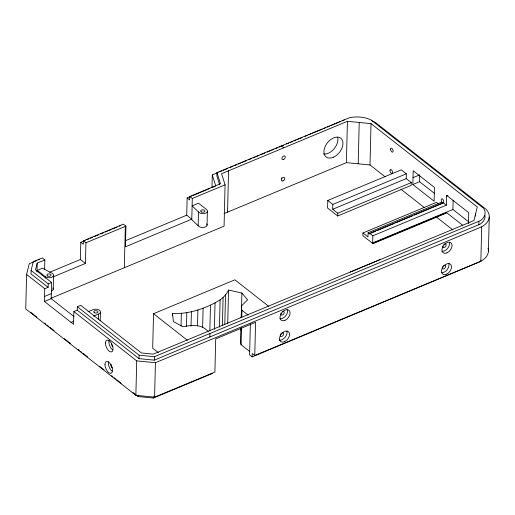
<?xml version="1.0" encoding="UTF-8"?>
<svg xmlns="http://www.w3.org/2000/svg" width="515" height="515" viewBox="0 0 515 515"><rect width="100%" height="100%" fill="white"/><g stroke="black" fill="none" stroke-linecap="round" stroke-linejoin="round"><path stroke-width="0.77" d="M36.919 260.532L29.258 263.725L26.593 274.482L25.75 308.929L135.87 395.32L154.59 397.162L214.903 372.062L215.708 338.915L255.569 322.313L254.758 355.459L480.856 261.26A25.499 14.697 1.4 0 0 487.995 248.243M44.618 269.442L44.85 259.901L42.32 257.918L33.269 261.684L31.1 270.452L31.009 273.896L48.133 287.331L44.76 288.735L26.593 274.482M36.983 271.836L37.196 263.088L44.85 259.901M37.215 271.894L37.254 270.362L42.494 268.18L52.672 273.549A4.641 2.672 1.4 0 1 51.745 277.276A4.641 2.672 1.4 0 1 45.249 276.639L37.254 270.362M484.982 215.495A21.276 12.263 1.4 0 1 480.276 224.077L154.294 360.152L139.031 358.646L77.237 310.165L73.87 311.569L73.555 324.315L44.451 301.481L44.76 288.735M45.217 278.171L45.249 276.639M48.133 287.331L48.217 283.887L31.1 270.452M73.973 316.545L51.191 298.668L51.59 282.478L35.516 269.873L37.196 263.088M53.219 289.327L53.554 275.544M77.237 310.165L77.321 306.721L80.694 305.311L141.438 352.975L153.245 354.133L473.922 220.555L477.289 206.998L371.025 123.626L347.413 121.302L221.585 173.716L225.081 184.827L224.07 226.169L51.004 298.256M53.148 276.903L85.432 263.455L80.366 259.489L80.791 242.262L85.233 240.408M191.548 196.125L187.145 197.96L186.726 215.186L191.786 219.158L125.428 246.794L125.93 226.13L123.4 224.141L83.404 240.801L83.321 244.245L80.791 242.262M85.432 263.455L85.934 242.79L83.404 240.801M98.487 319.409L98.623 314.053A4.641 2.672 1.4 0 0 99.543 310.326A4.641 2.672 1.4 0 0 93.054 309.682L88.065 311.762M100.219 320.742L100.425 312.322M124.327 267.716L125.338 226.375M135.87 395.32L136.707 360.873L73.87 311.569M212.283 373.517L153.367 398.044L138.104 396.537L138.142 395.16M139.031 358.646L139.114 355.196L77.321 306.721M268.772 306.406L234.885 279.819L153.534 313.706L152.691 348.172L158.337 352.608M153.367 398.044L153.406 396.666M154.294 360.152L154.378 356.702L480.36 220.626A21.276 12.263 1.4 0 0 483.45 208.163L370.967 119.918A21.276 12.263 1.4 0 0 349.267 117.781L216.97 172.596L216.886 176.046L219.68 184.936M154.59 397.162L155.433 362.715L481.699 226.812A25.499 14.697 1.4 0 0 486.044 209.277L375.59 122.621A25.499 14.697 1.4 0 0 371.315 120.549M172.448 315.785L172.506 313.384C185.696 314.182 198.59 310.558 210.468 305.092C217.697 301.784 225.132 297.664 228.531 290.042L241.902 293.041L247.606 299.833L241.702 305.723L241.084 317.678M181.048 326.027L181.364 313.204M186.469 326.368L186.797 312.747M216.97 172.596L220.465 183.707L189.758 196.498L189.674 199.949L187.145 197.96M189.758 196.498L192.295 198.487L191.773 219.641L198.146 225.725A4.641 2.672 1.4 0 0 204.178 227.308A4.641 2.672 1.4 0 0 206.753 223.871M191.046 326.233L191.4 311.8M198.146 225.725L198.481 211.948L192.114 205.858L198.5 203.2L206.496 209.476A4.641 2.672 1.4 0 1 205.06 213.384A4.641 2.672 1.4 0 1 198.481 211.948M197.515 325.989L197.908 309.959M202.627 327.398L203.097 308.163M207.043 225.248L207.378 211.472M211.961 187.743L212.27 174.926L218.206 172.454M209.843 330.739L210.468 305.092M209.837 337.029L209.927 333.585M214.401 329.272L215.045 302.82M219.448 327.096L220.111 299.846M222.403 325.68L223.092 297.625M224.798 324.469L225.525 294.812M227.546 212.154L228.557 170.813M227.707 323.71L228.531 290.042M249.698 351.475L241.104 344.747L240.473 342.527L240.827 328.1M241.496 309.876L241.902 293.041M241.091 330.572L241.149 328.164M241.599 309.727L241.702 305.723M241.104 344.747L241.516 327.913M241.767 317.491L241.947 310.281L241.316 308.06M250.367 323.864L249.608 354.925L252.144 356.914L479.349 261.968A21.276 12.263 1.4 0 0 480.701 260.918M252.144 356.914L252.228 353.47L254.758 355.459M327.778 200.457L327.591 208.034L337.711 215.978L411.221 185.355L411.292 182.6L406.226 178.628L406.341 173.806L401.282 169.834L327.778 200.457L332.838 204.429L332.722 209.251L337.782 213.223L337.711 215.978M224.064 213.603L346.402 162.643L347.413 121.302M358.208 163.802L359.219 122.467M438.342 203.831L436.45 202.344L362.94 232.96L362.875 235.716L372.995 243.659L446.505 213.036L446.518 212.573L373.008 243.189L372.667 242.919L372.841 235.812L369.706 233.353L443.209 202.73L446.344 205.195L372.841 235.812M442.668 202.981L441.613 202.15L368.103 232.767L368 236.932L362.94 232.96M385.194 176.877L370.015 164.967L371.025 123.626M369.706 233.353L369.686 234.01L368.103 232.767M372.995 243.659L373.008 243.189M412.856 184.531L413.191 170.755L434.454 187.434L434.113 201.211L412.856 184.531L419.596 181.724L434.602 193.498M419.596 181.724L419.744 175.602M443.203 203.077L443.209 202.73M446.344 205.195L446.589 195.327L468.727 212.695L468.463 223.555M468.727 221.901L452.917 209.496L453.142 200.187M475.551 216.165L475.609 213.776M478.847 224.958L478.931 221.514M480.856 261.26L481.699 226.812M488.407 251.417L489.25 216.97M240.473 342.527L240.73 340.969M219.693 171.836L221.914 170.909M223.401 170.291L227.849 168.437M230.076 167.51L233.044 166.274M234.525 165.656L236.752 164.729M238.239 164.111L240.46 163.184M241.947 162.566L246.395 160.712M248.623 159.785L251.59 158.549M253.071 157.931L255.298 157.004M256.785 156.386L259.006 155.459M260.493 154.841L264.942 152.987M267.169 152.06L270.137 150.824M271.617 150.206L273.845 149.279M275.332 148.661L277.553 147.734M279.04 147.116L283.488 145.262M286.456 144.026L288.683 143.099M290.164 142.481L292.391 141.554M293.872 140.936L296.099 140.009M297.586 139.391L302.035 137.537M305.002 136.301L307.23 135.374M308.71 134.756L310.938 133.829M312.418 133.211L322.068 129.194M323.549 128.576L325.776 127.649M327.257 127.031L329.484 126.104M330.965 125.486L340.608 121.469M342.095 120.851L344.323 119.924M38.316 259.953L39.707 259.373M86.713 239.79L88.934 238.87M90.421 238.252L92.642 237.325M94.123 236.707L98.565 234.859M100.786 233.932L103.753 232.696M105.234 232.078L107.455 231.158M108.935 230.54L111.156 229.613M112.637 228.995L117.085 227.141M119.306 226.22L120.787 225.602M193.016 195.513L206.225 190.009M207.693 189.404L209.895 188.484M212.83 187.26L215.032 186.346M85.934 242.79L125.93 226.13M192.295 198.487L225.081 184.827M49.556 272.319L80.366 259.489M125.525 240.679L186.726 215.186M48.217 283.887L51.59 282.478M44.573 296.447L51.313 293.64M44.451 301.481L51.191 298.668M332.838 204.429L406.341 173.806M332.722 209.251L406.226 178.628M413.024 177.643L419.764 174.836M71.025 322.332L73.722 321.206M337.782 213.223L411.292 182.6M93.633 316.133L98.623 314.053M446.569 196.015L447.921 195.455M369.693 233.694L375.635 231.222M377.122 230.604L394.2 223.491M395.681 222.873L412.76 215.759M414.247 215.135L431.319 208.021M432.806 207.403L442.462 203.386M372.667 242.919L452.917 209.496M350.149 272.049L380.495 259.406M346.402 162.643L370.015 164.967M139.114 355.196L154.378 356.702M136.707 360.873L155.433 362.715M446.518 212.573L462.708 225.274M401.011 189.282L424.411 207.642M436.43 217.073L452.878 229.973M281.28 145.809L283.817 147.799M241.947 310.281L248.082 315.096M208.227 331.699C201.951 323.922 191.651 324.946 182.96 326.761L173.394 321.579L172.506 313.384M153.534 313.706L187.421 340.293M30.72 312.283L37.035 317.24M44.618 323.188L45.88 324.18M47.142 325.171L48.404 326.162M49.672 327.154L54.088 330.624M64.195 338.555L70.516 343.511M78.093 349.453L79.362 350.445M80.623 351.436L81.885 352.427M83.147 353.419L87.569 356.889M99.575 366.307L103.998 369.776M111.575 375.725L112.837 376.716M114.105 377.707L115.366 378.699M116.628 379.69L121.051 383.16M133.05 392.572L138.104 396.537M212.27 174.926L215.766 186.037M443.563 265.631A2.111 1.365 -51.9 0 1 445.642 266.261A2.111 1.365 -51.9 0 1 443.769 268.888A2.111 1.365 -51.9 0 1 442.34 267.343M442.52 266.86A2.111 1.365 -51.9 0 1 442.797 266.39M443.673 244.612A2.111 1.365 -51.9 0 1 446.119 244.631A2.111 1.365 -51.9 0 1 444.439 247.477A2.111 1.365 -51.9 0 1 442.861 245.99M448.874 263.744A6.328 4.088 -51.9 0 1 446.936 269.931A6.328 4.088 -51.9 0 1 441.316 272.641M449.395 242.385A6.328 4.088 -51.9 0 1 447.458 248.571A6.328 4.088 -51.9 0 1 441.844 251.281M281.608 333.102A2.111 1.365 -51.9 0 1 283.688 333.887A2.111 1.365 -51.9 0 1 281.525 336.43A2.111 1.365 -51.9 0 1 280.566 334.332M280.842 333.868A2.111 1.365 -51.9 0 1 281.196 333.45M282.568 311.504A2.111 1.365 -51.9 0 1 284.216 312.528A2.111 1.365 -51.9 0 1 282.484 314.955A2.111 1.365 -51.9 0 1 280.842 313.931M280.907 313.461A2.111 1.365 -51.9 0 1 281.087 312.978M286.926 331.216A6.328 4.088 -51.9 0 1 284.982 337.402A6.328 4.088 -51.9 0 1 279.368 340.112M287.447 309.856A6.328 4.088 -51.9 0 1 285.503 316.049A6.328 4.088 -51.9 0 1 279.89 318.759M281.679 177.881A2.111 1.365 -51.9 0 1 281.325 178.299M112.412 367.897A2.111 1.056 67.4 0 1 111.098 366.236A2.111 1.056 67.4 0 1 111.053 364.253M112.933 346.537A2.111 1.056 67.4 0 1 111.433 343.209M112 371.141A6.328 3.161 67.4 0 1 108.491 361.762M112.521 349.782A6.328 3.161 67.4 0 1 109.013 340.402M337.634 137.267A11.89 7.686 -51.9 0 1 333.99 148.906A11.89 7.686 -51.9 0 1 323.426 154.004M52.929 287.943A4.641 2.672 1.4 0 1 51.41 291.059M443.37 202.691L443.1 202.762A2.111 1.056 67.4 0 1 441.831 201.764L441.58 201.288A2.111 1.056 67.4 0 1 441.638 198.854A2.111 1.056 67.4 0 1 443.428 200.258A2.111 1.056 67.4 0 1 443.37 202.691M390.563 149.138A2.111 1.056 67.4 0 0 392.43 152.125A2.111 1.056 67.4 0 0 392.501 149.138A2.111 1.056 67.4 0 0 390.563 149.138M201.487 211.955A2.111 1.217 1.4 0 0 204.873 211.221A2.111 1.217 1.4 0 0 202.002 209.875A2.111 1.217 1.4 0 0 201.487 211.955M283.005 180.868A2.111 1.365 -51.9 0 0 284.531 177.675A2.111 1.365 -51.9 0 0 281.608 178.892A2.111 1.365 -51.9 0 0 283.005 180.868M333.211 157.294A11.89 7.686 -51.9 0 0 341.806 139.295A11.89 7.686 -51.9 0 0 325.332 146.151A11.89 7.686 -51.9 0 0 333.211 157.294M283.527 159.508A2.111 1.365 -51.9 0 0 285.053 156.315A2.111 1.365 -51.9 0 0 282.13 157.532A2.111 1.365 -51.9 0 0 283.527 159.508M446.885 252.91A6.328 4.088 -51.9 0 0 451.455 243.331A6.328 4.088 -51.9 0 0 442.694 246.981A6.328 4.088 -51.9 0 0 446.885 252.91M446.363 274.27A6.328 4.088 -51.9 0 0 450.934 264.691A6.328 4.088 -51.9 0 0 442.173 268.341A6.328 4.088 -51.9 0 0 446.363 274.27M284.409 341.741A6.328 4.088 -51.9 0 0 288.979 332.162A6.328 4.088 -51.9 0 0 280.218 335.812A6.328 4.088 -51.9 0 0 284.409 341.741M284.93 320.382A6.328 4.088 -51.9 0 0 289.501 310.809A6.328 4.088 -51.9 0 0 280.739 314.453A6.328 4.088 -51.9 0 0 284.93 320.382M104.957 364.401A6.328 3.161 67.4 0 0 110.545 373.343A6.328 3.161 67.4 0 0 110.764 364.395A6.328 3.161 67.4 0 0 104.957 364.401M105.478 343.042A6.328 3.161 67.4 0 0 111.066 351.983A6.328 3.161 67.4 0 0 111.285 343.035A6.328 3.161 67.4 0 0 105.478 343.042M94.535 312.805A2.111 1.217 1.4 0 0 97.921 312.077A2.111 1.217 1.4 0 0 95.05 310.725A2.111 1.217 1.4 0 0 94.535 312.805M390.042 170.497A2.111 1.056 67.4 0 0 391.909 173.478A2.111 1.056 67.4 0 0 391.979 170.497A2.111 1.056 67.4 0 0 390.042 170.497M47.663 276.027A2.111 1.217 1.4 0 0 51.049 275.3A2.111 1.217 1.4 0 0 48.178 273.954A2.111 1.217 1.4 0 0 47.663 276.027"/></g></svg>
